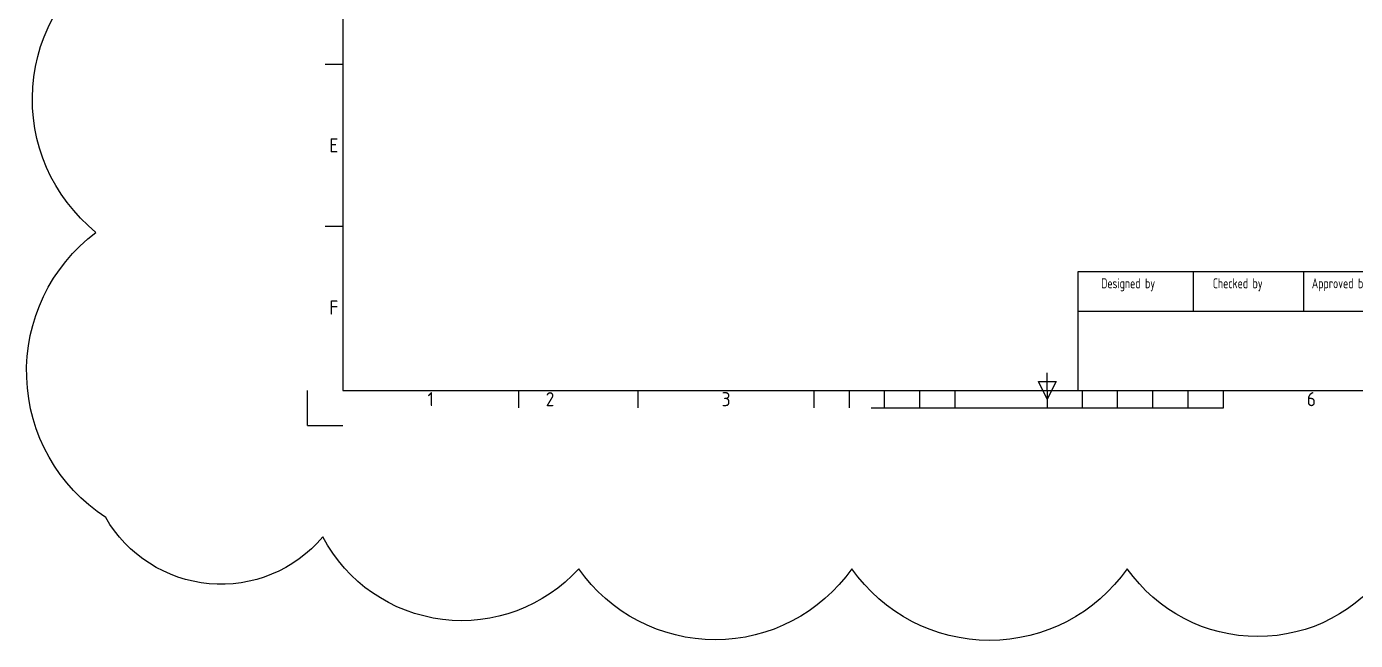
# Model space of a CAD drawing. Extents: x -48968009 to 2588125, y -43922717 to 2.
# Drawn here: x 2428862 to 2454781, y -641650 to -629683 of the extents above; entities that cross this region are included whole.
import ezdxf
from ezdxf.enums import TextEntityAlignment as Align

# ---------------------------------------------------------------- set-up
doc = ezdxf.new("R2010")
doc.units = 0
doc.header["$LTSCALE"] = 1000
doc.header["$MEASUREMENT"] = 0
for name, color, linetype in [('FRAME025', 7, 'CONTINUOUS'), ('FRAME050', 6, 'CONTINUOUS'), ('FRAME070', 5, 'CONTINUOUS'), ('FRAME200', 8, 'CONTINUOUS'), ('电气', 4, 'CONTINUOUS')]:
    doc.layers.add(name, color=color, linetype=linetype)
doc.styles.add('ISOCP', font='isocp.shx')

msp = doc.modelspace()

# ---------------------------------------------------------------- linework, layer by layer
at = {"layer": 'FRAME050'}
for p, q in [((2435028.1, -630419.4), (2434684.6, -630419.4)), ((2435028.1, -633579.8), (2434684.6, -633579.8)), ((2448769.2, -636774.6), (2448769.2, -636431.1)), ((2438463.4, -637118.1), (2438463.4, -636774.6)), ((2440788.9, -637118.1), (2440788.9, -636774.6)), ((2444224.1, -637118.1), (2444224.1, -636774.6)), ((2444911.2, -637118.1), (2444911.2, -636774.6)), ((2445598.3, -637118.1), (2445598.3, -636774.6)), ((2446285.3, -637118.1), (2446285.3, -636774.6)), ((2446972.4, -637118.1), (2446972.4, -636774.6)), ((2448597.4, -636602.8), (2448940.9, -636602.8)), ((2448769.2, -636946.4), (2448597.4, -636602.8)), ((2448940.9, -636602.8), (2448769.2, -636946.4)), ((2448769.2, -636774.6), (2448769.2, -637118.1)), ((2449456.2, -637118.1), (2449456.2, -636774.6)), ((2450143.3, -637118.1), (2450143.3, -636774.6)), ((2450830.3, -637118.1), (2450830.3, -636774.6)), ((2451517.4, -637118.1), (2451517.4, -636774.6)), ((2452204.4, -637118.1), (2452204.4, -636774.6)), ((2445333.9, -637118.1), (2452204.4, -637118.1))]:
    msp.add_line(p, q, dxfattribs=at)
at = {"layer": 'FRAME070'}
for p, q in [((2435028.1, -617743.2), (2435028.1, -636774.6)), ((2449370.3, -634455.8), (2462510.2, -634455.8)), ((2449370.3, -636774.6), (2449370.3, -634455.8)), ((2451620.3, -635228.7), (2451620.3, -634455.8)), ((2453776.1, -635228.7), (2453776.1, -634455.8)), ((2449370.3, -635228.7), (2462510.2, -635228.7)), ((2435028.1, -636774.6), (2462510.2, -636774.6))]:
    msp.add_line(p, q, dxfattribs=at)
at = {"layer": 'FRAME200'}
for q in [(2434341, -636774.6), (2435028.1, -637461.7)]:
    msp.add_line((2434341, -637461.7), q, dxfattribs=at)
at = {"layer": '电气', "color": 1}
msp.add_lwpolyline([(2455420.1, -640250.9, -0.5205671), (2450331.5, -640250.9, -0.5205671), (2450331.5, -640250.9, -0.5205671), (2444957.9, -640250.9, -0.5205671), (2444957.9, -640250.9, -0.5205671), (2439631.7, -640250.9, -0.5205671), (2439631.7, -640250.9, -0.5205671), (2434638.4, -639633.2, -0.5205671), (2434638.4, -639633.2, -0.5205671), (2430406.1, -639253.1, -0.5205671), (2430215.8, -633694.3, -0.5205671), (2430215.8, -633694.3, -0.5205671), (2430596.3, -628230.4, -0.5205671), (2430596.3, -628230.4, -0.5205671), (2430738.9, -623079.4, -0.5205671), (2430738.9, -623079.4, -0.5205671), (2432213.3, -613779.5)], format="xyb", dxfattribs=at)

# ---------------------------------------------------------------- texts
at = {"layer": 'FRAME025', "ltscale": 0.8, "style": 'ISOCP', "width": 0.8}
for s, height, p in [('Designed by', 193.234, (2449823.5, -634687.7)), ('Checked by', 193.23, (2451998.3, -634687.7)), ('Approved by - date', 193.234, (2453930.6, -634687.7))]:
    msp.add_text(s, height=height, dxfattribs=at).set_placement(p, align=Align.MIDDLE_LEFT)
at = {"layer": 'FRAME050', "style": 'ISOCP'}
for s, p in [('E', (2434856.3, -631999.6)), ('F', (2434856.3, -635160)), ('1', (2436745.7, -636946.4)), ('2', (2439071.2, -636946.4)), ('3', (2442506.5, -636946.4)), ('6', (2453922.1, -636946.4))]:
    msp.add_text(s, height=274.8, dxfattribs=at).set_placement(p, align=Align.MIDDLE)

doc.saveas('drawing.dxf')
